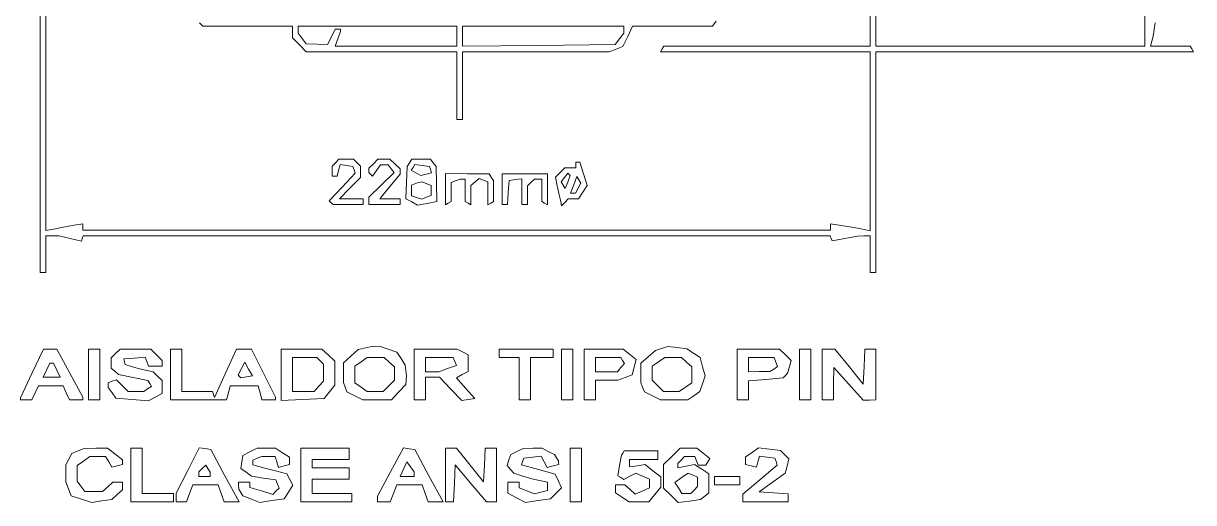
# Paper-space layout 'AN-07-DGE-065' of a CAD drawing. Header units: metres, sheet in millimetres. Extents: x 12 to 193, y 4 to 291.
# Drawn here: x 61 to 113.4, y 130 to 151.5 of the extents above; entities that cross this region are included whole.
import ezdxf

# ---------------------------------------------------------------- set-up
doc = ezdxf.new("R2010")
doc.units = ezdxf.units.M
doc.layers.add('DGE_CONTORNOS', color=7, linetype='Continuous', lineweight=0)
doc.layers.add('DGE_DATOS', color=7, linetype='Continuous', lineweight=0)

# ---------------------------------------------------------------- blocks, each defined once
blk = doc.blocks.new('LP_REF_DGE_MT_065')
at = {"layer": 'DGE_CONTORNOS'}
for points in [[(68.881, 151.522), (69.033, 151.37), (71.04, 151.37), (73.046, 151.37), (73.046, 151.11), (73.046, 150.85), (73.358, 150.539), (73.67, 150.227), (77.041, 150.227), (80.412, 150.227), (80.412, 148.703), (80.412, 147.179), (80.539, 147.179), (80.666, 147.179), (80.666, 148.703), (80.666, 150.227), (83.96, 150.227), (87.254, 150.227), (87.56, 150.343), (87.866, 150.46), (88.082, 150.915), (88.298, 151.37), (90.088, 151.37), (91.878, 151.37), (92.046, 151.592)], [(98.954, 153.212), (98.954, 150.481), (94.326, 150.481), (89.698, 150.481), (89.62, 150.354), (89.541, 150.227), (94.248, 150.227), (98.954, 150.227), (98.954, 146.211), (98.954, 142.194), (98.541, 142.277), (98.129, 142.36), (97.652, 142.436), (97.176, 142.512), (97.176, 142.369), (97.176, 142.226), (80.412, 142.226), (63.648, 142.226), (63.648, 142.367), (63.648, 142.508), (63.172, 142.426), (62.696, 142.344), (62.346, 142.275), (61.997, 142.206), (61.997, 150.915), (61.997, 159.625)], [(61.743, 159.625), (61.743, 149.973), (61.743, 140.321), (61.87, 140.321), (61.997, 140.321), (61.997, 141.147), (61.997, 141.972), (62.283, 141.969), (62.569, 141.966), (63.077, 141.848), (63.585, 141.729), (63.627, 141.851), (63.669, 141.972), (80.412, 141.972), (97.155, 141.972), (97.197, 141.855), (97.24, 141.738), (97.811, 141.85), (98.383, 141.961), (98.668, 141.966), (98.954, 141.972), (98.954, 141.147), (98.954, 140.321), (99.081, 140.321), (99.208, 140.321), (99.208, 145.274), (99.208, 150.227), (106.328, 150.227), (113.447, 150.227), (113.369, 150.354), (113.29, 150.481), (112.4, 150.481), (111.51, 150.481), (111.575, 150.703), (111.64, 150.926), (111.725, 151.529)], [(111.265, 162.292), (111.263, 150.481), (105.235, 150.481), (99.208, 150.481), (99.208, 153.212)]]:
    blk.add_lwpolyline(points, dxfattribs=at)
for points in [[(80.412, 150.926), (80.412, 150.481), (77.685, 150.481), (74.957, 150.481), (75.081, 150.807), (75.205, 151.133), (75.205, 151.188), (75.205, 151.243), (75.085, 151.243), (74.965, 151.243), (74.795, 150.894), (74.624, 150.545), (74.147, 150.559), (73.67, 150.574), (73.489, 150.813), (73.308, 151.053), (73.304, 151.211), (73.3, 151.37), (76.856, 151.37), (80.412, 151.37)], [(87.901, 151.211), (87.897, 151.053), (87.705, 150.799), (87.514, 150.545), (84.09, 150.507), (80.666, 150.469), (80.666, 150.92), (80.666, 151.37), (84.286, 151.37), (87.905, 151.37)], [(74.977, 145.249), (74.824, 145.096), (74.824, 144.868), (74.824, 144.639), (74.936, 144.639), (75.049, 144.639), (75.118, 144.903), (75.187, 145.167), (75.472, 145.125), (75.757, 145.084), (75.808, 144.929), (75.858, 144.775), (75.279, 144.155), (74.7, 143.536), (74.783, 143.452), (74.866, 143.369), (75.544, 143.369), (76.221, 143.369), (76.221, 143.496), (76.221, 143.623), (75.687, 143.623), (75.154, 143.623), (75.624, 144.105), (76.094, 144.586), (76.094, 144.841), (76.094, 145.096), (75.942, 145.249), (75.789, 145.401), (75.459, 145.401), (75.129, 145.401)], [(76.675, 145.201), (76.475, 145.002), (76.475, 144.905), (76.475, 144.808), (76.559, 144.724), (76.643, 144.641), (76.82, 144.894), (76.998, 145.147), (77.165, 145.147), (77.333, 145.147), (77.472, 144.98), (77.611, 144.812), (77.043, 144.255), (76.475, 143.697), (76.475, 143.533), (76.475, 143.369), (77.174, 143.369), (77.872, 143.369), (77.872, 143.496), (77.872, 143.623), (77.419, 143.623), (76.966, 143.623), (77.419, 144.176), (77.872, 144.729), (77.872, 144.855), (77.872, 144.981), (77.64, 145.191), (77.408, 145.401), (77.141, 145.401), (76.874, 145.401)], [(78.295, 145.242), (78.195, 145.084), (78.163, 144.356), (78.131, 143.629), (78.396, 143.488), (78.661, 143.346), (79.09, 143.426), (79.519, 143.507), (79.502, 144.295), (79.485, 145.084), (79.362, 145.242), (79.238, 145.401), (78.817, 145.401), (78.395, 145.401)], [(79.233, 144.941), (79.28, 144.798), (79.038, 144.735), (78.797, 144.672), (78.586, 144.79), (78.375, 144.909), (78.453, 145.035), (78.531, 145.162), (78.859, 145.123), (79.186, 145.084)], [(85.746, 145.147), (85.746, 145.02), (85.501, 145.02), (85.256, 145.02), (85.045, 144.809), (84.834, 144.597), (84.919, 144.205), (85.003, 143.814), (85.048, 143.623), (85.092, 143.433), (85.101, 143.375), (85.111, 143.318), (85.264, 143.471), (85.416, 143.623), (85.642, 143.623), (85.867, 143.623), (86.066, 143.926), (86.264, 144.229), (86.101, 144.752), (85.938, 145.274), (85.842, 145.274), (85.746, 145.274)], [(79.068, 144.308), (79.269, 144.231), (79.269, 144.004), (79.269, 143.777), (79.061, 143.697), (78.852, 143.617), (78.616, 143.692), (78.38, 143.767), (78.38, 144.002), (78.38, 144.237), (78.539, 144.301), (78.698, 144.365), (78.783, 144.375), (78.867, 144.385)], [(79.904, 144.055), (79.904, 143.354), (80.031, 143.433), (80.158, 143.511), (80.158, 143.934), (80.158, 144.358), (80.359, 144.435), (80.56, 144.512), (80.677, 144.512), (80.793, 144.512), (80.793, 144.012), (80.793, 143.511), (80.92, 143.433), (81.047, 143.354), (81.047, 143.79), (81.047, 144.227), (81.236, 144.384), (81.425, 144.54), (81.617, 144.467), (81.809, 144.393), (81.809, 143.874), (81.809, 143.354), (81.936, 143.433), (82.063, 143.511), (82.061, 143.98), (82.059, 144.449), (81.964, 144.598), (81.87, 144.747), (80.887, 144.752), (79.904, 144.757)], [(82.444, 144.062), (82.444, 143.369), (82.564, 143.369), (82.684, 143.369), (82.723, 143.909), (82.762, 144.449), (83.047, 144.489), (83.333, 144.53), (83.333, 143.949), (83.333, 143.369), (83.46, 143.369), (83.587, 143.369), (83.587, 143.788), (83.587, 144.207), (83.74, 144.36), (83.892, 144.512), (84.057, 144.512), (84.222, 144.512), (84.222, 144.012), (84.222, 143.511), (84.349, 143.433), (84.476, 143.354), (84.476, 144.052), (84.476, 144.75), (83.46, 144.753), (82.444, 144.755)], [(85.389, 144.382), (85.28, 144.088), (85.185, 144.242), (85.089, 144.396), (85.245, 144.584), (85.401, 144.772), (85.449, 144.724), (85.498, 144.676)], [(85.86, 144.106), (85.737, 143.877), (85.626, 143.877), (85.514, 143.877), (85.657, 144.254), (85.799, 144.632), (85.891, 144.484), (85.982, 144.335)], [(76.263, 136.931), (75.988, 136.877), (75.66, 136.573), (75.332, 136.269), (75.332, 135.829), (75.332, 135.389), (75.411, 135.183), (75.49, 134.978), (75.849, 134.792), (76.209, 134.606), (76.845, 134.606), (77.481, 134.606), (77.804, 134.954), (78.126, 135.302), (78.141, 135.494), (78.155, 135.686), (78.129, 135.93), (78.103, 136.175), (77.915, 136.46), (77.728, 136.746), (77.337, 136.883), (76.945, 137.019), (76.742, 137.002), (76.539, 136.984)], [(89.596, 136.917), (89.319, 136.829), (88.993, 136.544), (88.667, 136.259), (88.667, 135.824), (88.667, 135.389), (88.746, 135.183), (88.825, 134.978), (89.184, 134.792), (89.544, 134.606), (90.157, 134.606), (90.77, 134.606), (91.039, 134.795), (91.308, 134.983), (91.427, 135.334), (91.547, 135.686), (91.437, 136.098), (91.327, 136.51), (91.027, 136.707), (90.726, 136.904), (90.3, 136.954), (89.874, 137.005)], [(61.368, 135.795), (60.854, 134.698), (60.854, 134.652), (60.854, 134.606), (61.111, 134.606), (61.368, 134.606), (61.512, 134.924), (61.657, 135.241), (62.211, 135.241), (62.765, 135.241), (62.909, 134.924), (63.054, 134.606), (63.351, 134.606), (63.648, 134.606), (63.648, 134.671), (63.648, 134.735), (63.065, 135.814), (62.482, 136.892), (62.182, 136.892), (61.882, 136.892)], [(63.902, 135.749), (63.902, 134.606), (64.156, 134.606), (64.41, 134.606), (64.41, 135.749), (64.41, 136.892), (64.156, 136.892), (63.902, 136.892)], [(65.118, 136.692), (64.918, 136.493), (64.918, 136.264), (64.918, 136.034), (65.086, 135.895), (65.253, 135.756), (65.91, 135.615), (66.567, 135.474), (66.648, 135.344), (66.729, 135.213), (66.554, 135.102), (66.379, 134.991), (66.029, 134.989), (65.68, 134.987), (65.416, 135.251), (65.153, 135.515), (64.972, 135.445), (64.791, 135.376), (64.791, 135.269), (64.791, 135.163), (64.963, 134.928), (65.134, 134.694), (65.861, 134.633), (66.588, 134.573), (66.896, 134.738), (67.204, 134.903), (67.204, 135.19), (67.204, 135.477), (67.005, 135.676), (66.805, 135.876), (66.465, 135.95), (66.125, 136.025), (65.839, 136.109), (65.553, 136.194), (65.521, 136.321), (65.49, 136.448), (65.967, 136.487), (66.444, 136.526), (66.52, 136.328), (66.596, 136.13), (66.9, 136.13), (67.204, 136.13), (67.204, 136.257), (67.204, 136.384), (66.95, 136.638), (66.696, 136.892), (66.007, 136.892), (65.317, 136.892)], [(67.585, 135.749), (67.585, 134.606), (68.841, 134.606), (70.098, 134.606), (70.177, 134.924), (70.257, 135.241), (70.887, 135.241), (71.517, 135.241), (71.597, 134.924), (71.677, 134.606), (71.98, 134.606), (72.284, 134.606), (72.284, 134.668), (72.284, 134.729), (71.748, 135.811), (71.212, 136.892), (70.874, 136.892), (70.537, 136.892), (70.048, 135.806), (69.558, 134.719), (69.514, 134.853), (69.469, 134.987), (68.781, 134.987), (68.093, 134.987), (68.093, 135.94), (68.093, 136.892), (67.839, 136.892), (67.585, 136.892)], [(72.538, 135.735), (72.538, 134.578), (73.504, 134.627), (74.471, 134.676), (74.711, 134.973), (74.951, 135.269), (74.951, 135.804), (74.951, 136.34), (74.657, 136.616), (74.363, 136.892), (73.451, 136.892), (72.538, 136.892)], [(74.291, 136.359), (74.443, 136.206), (74.443, 135.829), (74.443, 135.452), (74.233, 135.219), (74.023, 134.987), (73.534, 134.987), (73.046, 134.987), (73.046, 135.749), (73.046, 136.511), (73.592, 136.511), (74.138, 136.511)], [(77.386, 136.301), (77.618, 136.091), (77.618, 135.793), (77.618, 135.495), (77.364, 135.241), (77.11, 134.987), (76.757, 134.987), (76.405, 134.987), (76.122, 135.185), (75.84, 135.382), (75.84, 135.749), (75.84, 136.116), (76.122, 136.313), (76.405, 136.511), (76.779, 136.511), (77.154, 136.511)], [(78.507, 135.749), (78.507, 134.606), (78.761, 134.606), (79.015, 134.606), (79.015, 135.114), (79.015, 135.622), (79.328, 135.622), (79.641, 135.622), (80.139, 135.103), (80.638, 134.585), (80.931, 134.627), (81.224, 134.67), (80.812, 135.138), (80.4, 135.606), (80.66, 135.746), (80.92, 135.885), (80.92, 136.257), (80.92, 136.629), (80.675, 136.761), (80.429, 136.892), (79.468, 136.892), (78.507, 136.892)], [(80.327, 136.33), (80.397, 136.149), (80.004, 136.013), (79.612, 135.876), (79.314, 135.876), (79.015, 135.876), (79.015, 136.194), (79.015, 136.511), (79.637, 136.511), (80.258, 136.511)], [(82.317, 136.702), (82.317, 136.511), (82.762, 136.511), (83.206, 136.511), (83.206, 135.559), (83.206, 134.606), (83.46, 134.606), (83.714, 134.606), (83.714, 135.559), (83.714, 136.511), (84.222, 136.511), (84.73, 136.511), (84.73, 136.702), (84.73, 136.892), (83.524, 136.892), (82.317, 136.892)], [(85.111, 135.749), (85.111, 134.606), (85.365, 134.606), (85.619, 134.606), (85.619, 135.749), (85.619, 136.892), (85.365, 136.892), (85.111, 136.892)], [(86.127, 135.749), (86.127, 134.606), (86.381, 134.606), (86.635, 134.606), (86.635, 135.051), (86.635, 135.495), (87.135, 135.495), (87.635, 135.495), (87.957, 135.618), (88.279, 135.74), (88.365, 136.083), (88.451, 136.427), (88.164, 136.659), (87.877, 136.892), (87.002, 136.892), (86.127, 136.892)], [(87.845, 136.378), (87.927, 136.246), (87.774, 136.061), (87.62, 135.876), (87.128, 135.876), (86.635, 135.876), (86.635, 136.194), (86.635, 136.511), (87.199, 136.511), (87.763, 136.511)], [(90.721, 136.301), (90.953, 136.091), (90.953, 135.737), (90.953, 135.382), (90.671, 135.185), (90.389, 134.987), (90.036, 134.987), (89.683, 134.987), (89.429, 135.241), (89.175, 135.495), (89.175, 135.805), (89.175, 136.116), (89.457, 136.313), (89.74, 136.511), (90.114, 136.511), (90.489, 136.511)], [(92.985, 135.749), (92.985, 134.606), (93.239, 134.606), (93.493, 134.606), (93.493, 135.033), (93.493, 135.46), (94.27, 135.53), (95.047, 135.601), (95.145, 135.707), (95.243, 135.813), (95.327, 136.092), (95.411, 136.371), (95.151, 136.632), (94.89, 136.892), (93.938, 136.892), (92.985, 136.892)], [(94.722, 136.308), (94.8, 136.104), (94.623, 135.992), (94.446, 135.88), (93.969, 135.878), (93.493, 135.876), (93.493, 136.194), (93.493, 136.511), (94.069, 136.511), (94.644, 136.511)], [(95.779, 135.749), (95.779, 134.606), (96.033, 134.606), (96.287, 134.606), (96.287, 135.749), (96.287, 136.892), (96.033, 136.892), (95.779, 136.892)], [(96.795, 135.749), (96.795, 134.606), (97.049, 134.606), (97.303, 134.606), (97.308, 135.336), (97.313, 136.067), (97.975, 135.335), (98.637, 134.603), (98.922, 134.604), (99.208, 134.606), (99.208, 135.749), (99.208, 136.892), (98.96, 136.892), (98.712, 136.892), (98.674, 136.105), (98.637, 135.317), (98.002, 136.104), (97.367, 136.891), (97.081, 136.892), (96.795, 136.892)], [(62.482, 135.94), (62.627, 135.622), (62.251, 135.622), (61.876, 135.622), (62.02, 135.94), (62.165, 136.257), (62.251, 136.257), (62.337, 136.257)], [(70.994, 135.644), (70.738, 135.602), (70.675, 135.664), (70.613, 135.727), (70.766, 136.013), (70.919, 136.3), (71.085, 135.993), (71.25, 135.686)], [(63.434, 132.319), (63.157, 132.207), (63.021, 131.955), (62.886, 131.702), (62.886, 131.321), (62.886, 130.94), (63.005, 130.626), (63.124, 130.313), (63.591, 130.159), (64.057, 130.005), (64.503, 130.078), (64.95, 130.15), (65.188, 130.366), (65.426, 130.581), (65.426, 130.752), (65.426, 130.923), (65.214, 130.923), (65.002, 130.923), (64.768, 130.711), (64.534, 130.5), (64.137, 130.5), (63.739, 130.5), (63.567, 130.736), (63.394, 130.972), (63.394, 131.321), (63.394, 131.671), (63.676, 131.868), (63.959, 132.066), (64.31, 132.066), (64.662, 132.066), (64.81, 131.829), (64.958, 131.592), (65.192, 131.653), (65.426, 131.715), (65.426, 131.818), (65.426, 131.921), (65.092, 132.184), (64.757, 132.447), (64.234, 132.439), (63.712, 132.431)], [(65.807, 131.241), (65.807, 130.034), (66.76, 130.034), (67.712, 130.034), (67.712, 130.225), (67.712, 130.415), (67.014, 130.415), (66.315, 130.415), (66.315, 131.431), (66.315, 132.447), (66.061, 132.447), (65.807, 132.447)], [(68.353, 131.442), (67.839, 130.421), (67.839, 130.227), (67.839, 130.034), (68.065, 130.034), (68.291, 130.034), (68.435, 130.415), (68.579, 130.796), (69.149, 130.796), (69.719, 130.796), (69.852, 130.415), (69.985, 130.034), (70.32, 130.034), (70.656, 130.034), (70.022, 131.209), (69.389, 132.384), (69.128, 132.423), (68.866, 132.463)], [(71.141, 132.283), (70.824, 132.123), (70.782, 131.83), (70.74, 131.537), (70.972, 131.363), (71.205, 131.189), (71.755, 131.103), (72.304, 131.018), (72.375, 130.835), (72.445, 130.652), (72.305, 130.512), (72.165, 130.372), (71.653, 130.526), (71.141, 130.679), (71.141, 130.801), (71.141, 130.923), (70.887, 130.923), (70.633, 130.923), (70.635, 130.764), (70.637, 130.606), (70.733, 130.455), (70.829, 130.304), (71.207, 130.16), (71.586, 130.015), (72.128, 130.096), (72.67, 130.177), (72.867, 130.478), (73.064, 130.779), (72.928, 131.033), (72.792, 131.287), (72.57, 131.351), (72.348, 131.416), (71.808, 131.555), (71.268, 131.695), (71.268, 131.803), (71.268, 131.912), (71.469, 131.989), (71.67, 132.066), (71.968, 132.066), (72.267, 132.066), (72.344, 131.825), (72.42, 131.584), (72.67, 131.649), (72.919, 131.715), (72.919, 131.876), (72.919, 132.037), (72.606, 132.242), (72.293, 132.447), (71.876, 132.445), (71.459, 132.443)], [(73.427, 131.241), (73.427, 130.034), (74.57, 130.034), (75.713, 130.034), (75.713, 130.225), (75.713, 130.415), (74.824, 130.415), (73.935, 130.415), (73.935, 130.733), (73.935, 131.05), (74.761, 131.05), (75.586, 131.05), (75.586, 131.304), (75.586, 131.558), (74.761, 131.558), (73.935, 131.558), (73.935, 131.749), (73.935, 131.939), (74.761, 131.939), (75.586, 131.939), (75.586, 132.193), (75.586, 132.447), (74.507, 132.447), (73.427, 132.447)], [(77.443, 131.376), (76.856, 130.29), (76.856, 130.162), (76.856, 130.034), (77.146, 130.034), (77.435, 130.034), (77.579, 130.415), (77.723, 130.796), (78.293, 130.796), (78.863, 130.796), (78.996, 130.415), (79.129, 130.034), (79.464, 130.034), (79.8, 130.034), (79.166, 131.209), (78.533, 132.384), (78.281, 132.422), (78.03, 132.461)], [(79.904, 131.241), (79.904, 130.034), (80.089, 130.034), (80.274, 130.034), (80.311, 130.865), (80.349, 131.695), (81.047, 130.867), (81.746, 130.038), (81.968, 130.036), (82.19, 130.034), (82.19, 131.241), (82.19, 132.447), (81.942, 132.447), (81.694, 132.447), (81.656, 131.688), (81.619, 130.928), (81.012, 131.688), (80.405, 132.447), (80.155, 132.447), (79.904, 132.447)], [(83.114, 132.293), (82.831, 132.157), (82.754, 131.915), (82.677, 131.673), (82.825, 131.495), (82.972, 131.317), (83.375, 131.195), (83.778, 131.073), (84.127, 130.996), (84.476, 130.918), (84.476, 130.733), (84.476, 130.547), (84.185, 130.474), (83.895, 130.401), (83.55, 130.532), (83.206, 130.663), (83.206, 130.793), (83.206, 130.923), (82.952, 130.923), (82.698, 130.923), (82.698, 130.672), (82.698, 130.422), (83.096, 130.216), (83.494, 130.01), (84.058, 130.095), (84.621, 130.179), (84.864, 130.422), (85.107, 130.665), (84.968, 130.972), (84.828, 131.279), (84.073, 131.491), (83.318, 131.702), (83.367, 131.852), (83.416, 132.003), (83.811, 132.042), (84.205, 132.081), (84.339, 131.831), (84.473, 131.581), (84.729, 131.648), (84.984, 131.715), (84.982, 131.795), (84.98, 131.876), (84.887, 132.015), (84.794, 132.155), (84.516, 132.301), (84.239, 132.447), (83.818, 132.438), (83.397, 132.43)], [(85.492, 131.241), (85.492, 130.034), (85.746, 130.034), (86, 130.034), (86, 131.241), (86, 132.447), (85.746, 132.447), (85.492, 132.447)], [(87.861, 132.224), (87.801, 132.128), (87.715, 131.667), (87.628, 131.206), (87.764, 131.122), (87.9, 131.038), (88.173, 131.184), (88.445, 131.33), (88.747, 131.193), (89.048, 131.055), (89.048, 130.86), (89.048, 130.664), (88.731, 130.519), (88.414, 130.375), (88.181, 130.585), (87.949, 130.796), (87.736, 130.796), (87.524, 130.796), (87.524, 130.62), (87.524, 130.444), (87.837, 130.239), (88.15, 130.034), (88.59, 130.034), (89.03, 130.034), (89.293, 130.369), (89.556, 130.703), (89.556, 130.931), (89.556, 131.159), (89.209, 131.432), (88.861, 131.705), (88.51, 131.654), (88.159, 131.602), (88.159, 131.771), (88.159, 131.939), (88.794, 131.939), (89.429, 131.939), (89.429, 132.13), (89.429, 132.32), (88.675, 132.32), (87.92, 132.32)], [(90.054, 132.076), (89.683, 131.705), (89.683, 131.181), (89.683, 130.657), (90.01, 130.33), (90.337, 130.003), (90.841, 130.071), (91.344, 130.138), (91.53, 130.292), (91.715, 130.446), (91.715, 130.872), (91.715, 131.298), (91.396, 131.507), (91.077, 131.716), (90.698, 131.64), (90.318, 131.564), (90.318, 131.663), (90.318, 131.761), (90.471, 131.914), (90.623, 132.066), (90.856, 132.066), (91.088, 132.066), (91.161, 131.876), (91.234, 131.685), (91.404, 131.685), (91.573, 131.685), (91.664, 131.833), (91.756, 131.98), (91.467, 132.214), (91.179, 132.447), (90.802, 132.447), (90.426, 132.447)], [(93.652, 132.258), (93.366, 132.052), (93.366, 131.883), (93.366, 131.715), (93.609, 131.651), (93.852, 131.588), (93.917, 131.836), (93.982, 132.085), (94.331, 132.044), (94.68, 132.003), (94.732, 131.844), (94.784, 131.685), (94.488, 131.438), (94.192, 131.191), (93.715, 130.79), (93.239, 130.389), (93.239, 130.211), (93.239, 130.034), (94.255, 130.034), (95.271, 130.034), (95.271, 130.218), (95.271, 130.402), (94.62, 130.44), (93.969, 130.479), (94.556, 130.899), (95.143, 131.319), (95.224, 131.64), (95.304, 131.961), (95.115, 132.15), (94.925, 132.34), (94.431, 132.402), (93.938, 132.464)], [(69.361, 131.272), (69.363, 131.177), (69.109, 131.177), (68.855, 131.177), (68.855, 131.279), (68.855, 131.38), (69.007, 131.532), (69.159, 131.684), (69.259, 131.526), (69.359, 131.368)], [(78.507, 131.28), (78.507, 131.177), (78.192, 131.177), (77.878, 131.177), (78.027, 131.506), (78.177, 131.834), (78.342, 131.608), (78.507, 131.382)], [(91.006, 131.227), (91.207, 131.15), (91.207, 130.935), (91.207, 130.72), (91.055, 130.567), (90.902, 130.415), (90.704, 130.415), (90.506, 130.415), (90.351, 130.663), (90.196, 130.912), (90.476, 131.108), (90.756, 131.304), (90.781, 131.304), (90.805, 131.304)], [(91.969, 130.987), (91.969, 130.796), (92.541, 130.796), (93.112, 130.796), (93.112, 130.987), (93.112, 131.177), (92.541, 131.177), (91.969, 131.177)]]:
    blk.add_lwpolyline(points, close=True, dxfattribs=at)

psp = doc.layouts.new('AN-07-DGE-065')

# ---------------------------------------------------------------- block references
at = {"layer": 'DGE_DATOS'}
psp.add_blockref('LP_REF_DGE_MT_065', (0, 0), dxfattribs=at)

doc.saveas('drawing.dxf')
